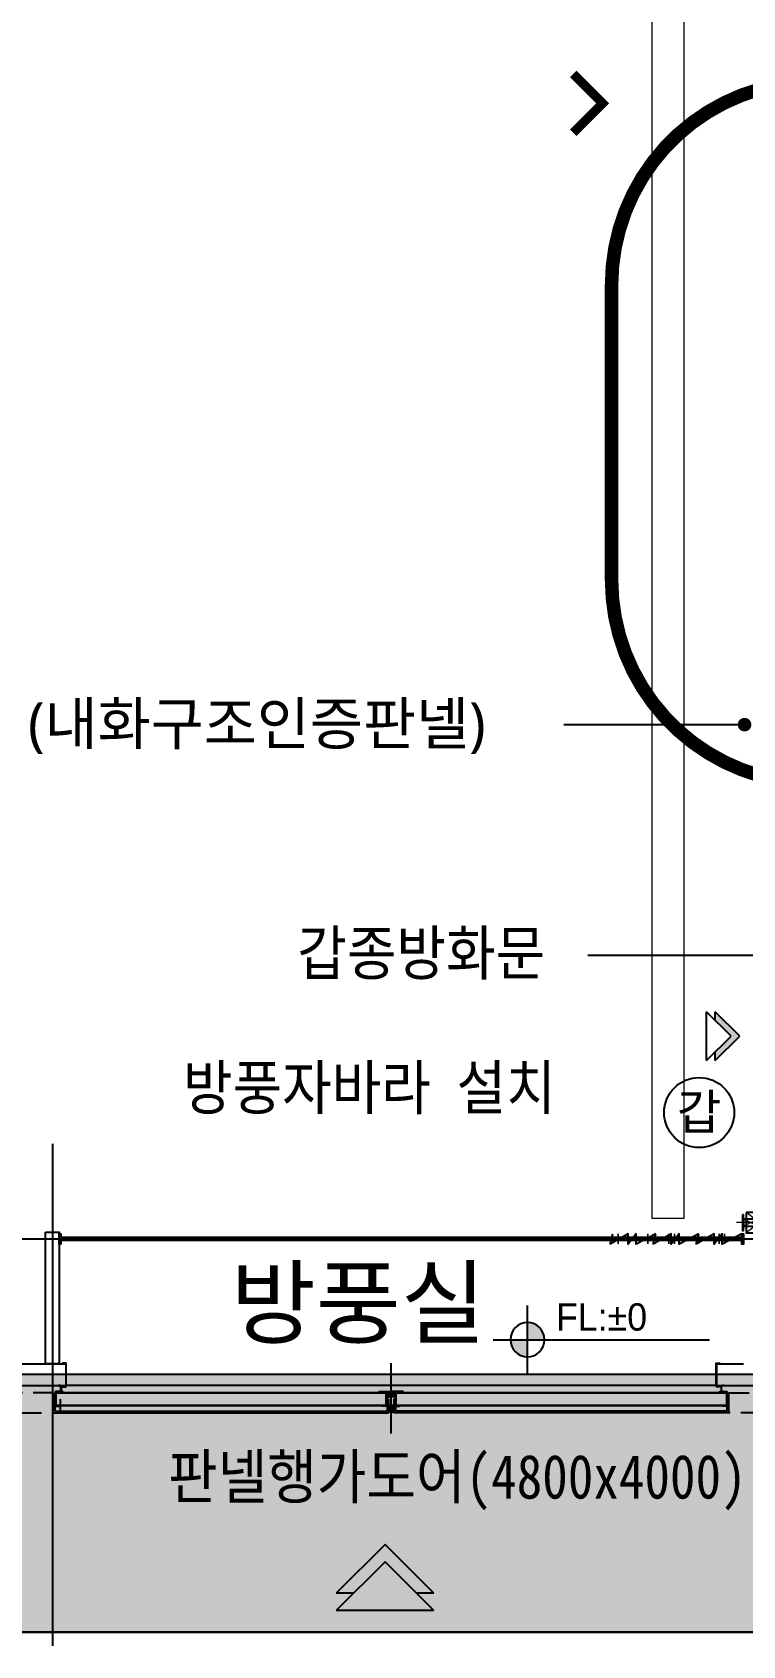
# Model space of a CAD drawing. Extents: x 6397054 to 6458340, y -4011454 to -3987634.
# Drawn here: x 6444271 to 6449513, y -4011454 to -3999556 of the extents above; entities that cross this region are included whole.
import ezdxf
from ezdxf.enums import TextEntityAlignment as Align

# ---------------------------------------------------------------- set-up
doc = ezdxf.new("R2010")
doc.units = 0
doc.header["$LTSCALE"] = 100
doc.header["$MEASUREMENT"] = 0
for name, pattern in [('CEN', [62, 60, -1, 0, -1]), ('CENTER2', [1.125, 0.75, -0.125, 0.125, -0.125]), ('CENTERX2', [4, 2.5, -0.5, 0.5, -0.5]), ('HID', [2.3, 1.5, -0.8])]:
    doc.linetypes.add(name, pattern=pattern)
doc.layers.get('0').update_dxf_attribs({"linetype": 'CONTINUOUS'})
for name, color, linetype in [('8', 8, 'CONTINUOUS'), ('9', 9, 'CONTINUOUS'), ('_LIBR', 4, 'CONTINUOUS'), ('A-CEN', 1, 'CEN'), ('A-DIM', 7, 'CONTINUOUS'), ('A-FIN', 8, 'CONTINUOUS'), ('A-MAK1', 30, 'CONTINUOUS'), ('A-SYM', 7, 'CONTINUOUS'), ('A-TEX', 3, 'CONTINUOUS'), ('A-WAL', 3, 'CONTINUOUS'), ('A-WID', 4, 'CONTINUOUS'), ('DET-MARK', 7, 'CENTERX2'), ('DIM', 7, 'CONTINUOUS'), ('TEX', 3, 'CONTINUOUS'), ('TEXT', 3, 'CONTINUOUS'), ('외벽판넬', 3, 'CONTINUOUS')]:
    doc.layers.add(name, color=color, linetype=linetype)
doc.layers.add('가는선', color=5, linetype='CONTINUOUS', lineweight=9)
doc.layers.add('중심선', color=6, linetype='CENTER2', lineweight=9)
doc.styles.add('MT1', font='')
doc.styles.add('굴림', font='')
doc.styles.add('돋움', font='')
doc.styles.add('맑은 고딕', font='')
doc.styles.get('MT1').set_extended_font_data('Gulim')
doc.styles.get('굴림').set_extended_font_data('Gulim')
doc.styles.get('돋움').set_extended_font_data('DotumChe')
doc.styles.get('맑은 고딕').set_extended_font_data('Malgun Gothic')

# ---------------------------------------------------------------- blocks, each defined once
blk = doc.blocks.new('dr-sy-020-D-M')
at = {"color": 0}
for p, q in [((-9.19, -9.19), (0, 0)), ((0, 0), (9.19, -9.19)), ((-9.19, -12.46), (0, -3.26)), ((0, -3.26), (9.19, -12.46)), ((-9.19, -9.19), (-5.93, -9.19)), ((5.93, -9.19), (9.19, -9.19)), ((-9.19, -12.46), (9.19, -12.46))]:
    blk.add_line(p, q, dxfattribs=at)
for points in [[(0, 0), (-9.19, -9.19), (0, -3.26), (-5.93, -9.19)], [(0, 0), (0, -3.26), (9.19, -9.19), (5.93, -9.19)]]:
    blk.add_solid(points, dxfattribs=at)
blk = doc.blocks.new('hw_button')
at = {"ltscale": 5}
blk.add_lwpolyline([(-75, -100), (75, -100), (75, 100), (-75, 100)], close=True, dxfattribs=at)
for points in [[(-25, -120), (25, -120), (25, -13), (-25, -13)], [(-57, -127), (57, -127), (57, -120), (-57, -120)]]:
    blk.add_lwpolyline(points, close=True)
at = {"layer": '가는선', "ltscale": 5}
for p, q in [((-75, 100), (75, -100)), ((75, 100), (-75, -100))]:
    blk.add_line(p, q, dxfattribs=at)
at = {"layer": '가는선'}
for p, q in [((-25, -13), (25, -120)), ((25, -13), (-25, -120))]:
    blk.add_line(p, q, dxfattribs=at)
at = {"layer": '중심선', "ltscale": 200}
blk.add_line((0, 121), (0, -173), dxfattribs=at)
blk = doc.blocks.new('MB-Level1')
at = {"layer": 'A-MAK1'}
h = blk.add_hatch(color=7, dxfattribs=at)
h.paths.add_polyline_path([(0, 75, 0.414214), (-75, 0), (0, 0)])
h.paths.add_polyline_path([(0, 0), (0, -75, 0.414214), (75, 0)])
at = {"layer": 'A-MAK1', "color": 7}
for p, q in [((0, 150), (0, -150)), ((-150, 0), (800, 0))]:
    blk.add_line(p, q, dxfattribs=at)
blk.add_circle((0, 0), 75, dxfattribs=at)

msp = doc.modelspace()

# ---------------------------------------------------------------- hatches: boundary and pattern name
h = msp.add_hatch()
h.set_pattern_fill('DOTS', color=256, scale=2000)
h.set_pattern_definition([(0, (568321.3, -2227786.24), (62.5, 125), [0, -125])])
h.paths.add_polyline_path([(6422251.5, -4011354.3), (6456419.5, -4011354.3), (6456419.5, -4009454.3), (6422251.5, -4009454.3)])

# ---------------------------------------------------------------- linework, layer by layer
msp.add_line((6449703.9, -4006364), (6448369.7, -4006364))
at = {"const_width": 49.8, "elevation": 0}
msp.add_lwpolyline([(6449526.6, -4004636.8, -1), (6449526.6, -4004687.1, -1)], format="xyb", close=True, dxfattribs=at)
msp.add_circle((6449191.7, -4007522.7), 258.6)
at = {"layer": '8', "color": 0, "linetype": 'ByBlock', "ltscale": 1000}
msp.add_lwpolyline([(6417339.5, -4009454.3), (6417339.5, -4003254.3), (6398139.5, -4003254.3), (6398139.5, -3988954.3), (6450252.1, -3988954.3), (6456339.5, -4000596.9), (6456339.5, -4011354.3), (6422469.5, -4011354.3), (6422469.5, -4009454.3)], close=True, dxfattribs=at)
at = {"layer": '9'}
msp.add_lwpolyline([(6422251.5, -4011354.3), (6456419.5, -4011354.3), (6456419.5, -4009454.3), (6422251.5, -4009454.3)], close=True, dxfattribs=at)
at = {"layer": '_LIBR', "linetype": 'Continuous'}
for points in [[(6444482, -4008441.8), (6449507, -4008441.8), (6449507, -4008416.8), (6449519.5, -4008416.8), (6449519.5, -4008491.8), (6449507, -4008491.8), (6449507, -4008466.8), (6444482, -4008466.8), (6444482, -4008491.8), (6444469.5, -4008491.8), (6444469.5, -4008416.8), (6444482, -4008416.8), (6444482, -4008441.8)], [(6448872.8, -4008416.8), (6448726.5, -4008491.8), (6448726.5, -4008416.8), (6448669, -4008491.8), (6448669, -4008416.8), (6448536.2, -4008491.8)], [(6448536.2, -4008491.8), (6448555.6, -4008416.8)], [(6449189.9, -4008416.8), (6449043.6, -4008491.8), (6449043.6, -4008416.8), (6448986.1, -4008491.8), (6448986.1, -4008416.8), (6448853.3, -4008491.8)], [(6448853.3, -4008491.8), (6448872.8, -4008416.8)], [(6449507, -4008416.8), (6449360.8, -4008491.8), (6449360.8, -4008416.8), (6449303.3, -4008491.8), (6449303.3, -4008416.8), (6449170.5, -4008491.8)], [(6449170.5, -4008491.8), (6449189.9, -4008416.8)]]:
    msp.add_lwpolyline(points, dxfattribs=at)
at = {"layer": '_LIBR', "linetype": 'Continuous', "const_width": 12.5}
for points in [[(6448593.6, -4008416.8), (6448593.6, -4008491.8)], [(6448812.6, -4008416.8), (6448812.6, -4008491.8)], [(6448968.7, -4008416.8), (6448968.7, -4008491.8)], [(6449009.5, -4008416.8), (6449009.5, -4008491.8)], [(6449182, -4008416.8), (6449182, -4008491.8)], [(6449338.2, -4008416.8), (6449338.2, -4008491.8)], [(6449379, -4008416.8), (6449379, -4008491.8)]]:
    msp.add_lwpolyline(points, dxfattribs=at)
at = {"layer": 'A-CEN'}
for p, q in [((6444419.5, -4007754.3), (6444419.5, -4011454.3)), ((6443969.5, -4008454.3), (6449594.5, -4008454.3))]:
    msp.add_line(p, q, dxfattribs=at)
at = {"layer": 'A-DIM', "const_width": 68.2}
msp.add_lwpolyline([(6448263.2, -3999863.1), (6448480.4, -4000080.3), (6448263.2, -4000297.4)], dxfattribs=at)
at = {"layer": 'A-FIN', "color": 0, "lineweight": 0}
msp.add_lwpolyline([(6448843, -4008301.3), (6449081.8, -4008301.3), (6449081.8, -3990107.3), (6448843, -3990107.3)], close=True, dxfattribs=at)
at = {"layer": 'A-SYM'}
msp.add_line((6449526.6, -4004662), (6448192.3, -4004662), dxfattribs=at)
at = {"layer": 'A-WAL'}
for p, q in [((6443369.5, -4009374.3), (6444519.5, -4009374.3)), ((6444519.5, -4009374.3), (6444519.5, -4009534.3)), ((6449319.5, -4009374.3), (6449519.5, -4009374.3)), ((6449319.5, -4009374.3), (6449319.5, -4009534.3)), ((6443369.5, -4009534.3), (6444519.5, -4009534.3)), ((6449319.5, -4009534.3), (6456419.5, -4009534.3))]:
    msp.add_line(p, q, dxfattribs=at)
msp.add_lwpolyline([(6444369.5, -4008404.3), (6444469.5, -4008404.3), (6444469.5, -4009374.3), (6444369.5, -4009374.3)], close=True, dxfattribs=at)
at = {"layer": 'A-WID'}
for p, q in [((6446919.5, -4009888.1), (6446919.5, -4009371.5)), ((6444428.8, -4009635.7), (6444440.2, -4009635.7)), ((6444428.8, -4009736.8), (6444428.8, -4009635.7)), ((6444440.2, -4009725.4), (6444440.2, -4009635.7)), ((6446883.4, -4009590.1), (6444444.8, -4009590.1)), ((6444444.8, -4009590.1), (6444444.8, -4009685.1)), ((6446883.4, -4009592), (6444444.8, -4009592)), ((6444478.8, -4009736.8), (6444478.8, -4009635.7)), ((6449319.5, -4009534.3), (6444519.5, -4009534.3)), ((6446883.4, -4009685.1), (6446883.4, -4009590.1)), ((6446892.9, -4009635.5), (6446900.2, -4009635.5)), ((6446900.2, -4009635.5), (6446900.2, -4009682.5)), ((6446946.1, -4009635.5), (6446938.8, -4009635.5)), ((6446938.8, -4009635.5), (6446938.8, -4009682.5)), ((6446955.6, -4009685.1), (6446955.6, -4009590.1)), ((6449394.3, -4009590.1), (6446955.6, -4009590.1)), ((6449394.3, -4009592), (6446955.6, -4009592)), ((6449394.3, -4009590.1), (6449394.3, -4009685.1)), ((6449410.2, -4009635.5), (6449398.8, -4009635.5)), ((6449398.8, -4009725.4), (6449398.8, -4009635.5)), ((6449410.2, -4009736.8), (6449410.2, -4009635.5)), ((6444428.8, -4009736.8), (6446900.2, -4009736.8)), ((6444440.2, -4009725.4), (6446888.8, -4009725.4)), ((6446883.4, -4009683.2), (6444444.8, -4009683.2)), ((6446883.4, -4009685.1), (6444444.8, -4009685.1)), ((6446888.8, -4009685.5), (6446888.8, -4009725.4)), ((6446900.2, -4009687.6), (6446900.2, -4009736.8)), ((6446938.8, -4009687.6), (6446938.8, -4009736.8)), ((6449410.2, -4009736.8), (6446938.8, -4009736.8)), ((6446950.2, -4009685.5), (6446950.2, -4009725.4)), ((6449398.8, -4009725.4), (6446950.2, -4009725.4)), ((6449394.3, -4009683.2), (6446955.6, -4009683.2)), ((6449394.3, -4009685.1), (6446955.6, -4009685.1))]:
    msp.add_line(p, q, dxfattribs=at)
for points in [[(6444482.2, -4009539.7, 0.4142136), (6444477.1, -4009534.6), (6444466, -4009534.6, 1), (6444466, -4009536.5), (6444472, -4009536.5), (6444472.7, -4009535.9), (6444473.3, -4009536.5), (6444477.7, -4009536.5, -0.4142136), (6444480.3, -4009539), (6444480.3, -4009539.7, 0.4142136), (6444485.3, -4009544.7), (6444517, -4009544.7, 0.4142136), (6444522.1, -4009539.7), (6444522.1, -4009372.4, 0.4142136), (6444521.4, -4009371.8), (6444505, -4009371.8), (6444504.3, -4009372.4), (6444503.7, -4009371.8), (6444495.1, -4009371.8, 1), (6444495.1, -4009373.7), (6444518.9, -4009373.7, -0.4142136), (6444519.5, -4009374.3), (6444519.5, -4009539.7, -0.4142136), (6444516.4, -4009542.8), (6444484.7, -4009542.8, -0.4142136), (6444482.2, -4009540.3)], [(6449356.9, -4009539.4, -0.4142136), (6449362, -4009534.3), (6449373, -4009534.3, -1), (6449373, -4009536.2), (6449367, -4009536.2), (6449366.4, -4009535.6), (6449365.8, -4009536.2), (6449361.3, -4009536.2, 0.4142136), (6449358.8, -4009538.8), (6449358.8, -4009539.4, -0.4142136), (6449353.7, -4009544.5), (6449322.1, -4009544.5, -0.4142136), (6449317, -4009539.4), (6449317, -4009372.4, -0.4142136), (6449317.6, -4009371.8), (6449334.1, -4009371.8), (6449334.7, -4009372.4), (6449335.4, -4009371.8), (6449343.9, -4009371.8, -1), (6449343.9, -4009373.7), (6449320.2, -4009373.7, 0.4142136), (6449319.5, -4009374.3), (6449319.5, -4009539.4, 0.4142136), (6449322.7, -4009542.6), (6449354.4, -4009542.6, 0.4142136), (6449356.9, -4009540)], [(6444440.3, -4009599.2), (6444441.6, -4009599.2), (6444441.6, -4009605.5), (6444440.3, -4009605.5), (6444440.3, -4009620.7), (6444441.6, -4009620.7), (6444441.6, -4009627.1), (6444440.3, -4009627.1), (6444440.3, -4009642.3), (6444441.6, -4009642.3), (6444441.6, -4009648.6), (6444440.3, -4009648.6), (6444440.3, -4009663.8), (6444441.6, -4009663.8), (6444441.6, -4009670.1), (6444440.3, -4009670.1), (6444440.3, -4009686.6, 0.4142136), (6444441.6, -4009687.9), (6444458.7, -4009687.9), (6444459.3, -4009687.2), (6444460, -4009687.9), (6444468.5, -4009687.9, 1), (6444468.5, -4009686), (6444444.8, -4009686, -0.4142136), (6444444.1, -4009685.3), (6444444.1, -4009680.3), (6444442.9, -4009680.3), (6444442.9, -4009672.7), (6444444.1, -4009672.7), (6444444.1, -4009661.3), (6444442.9, -4009661.3), (6444442.9, -4009651.1), (6444444.1, -4009651.1), (6444444.1, -4009639.7), (6444442.9, -4009639.7), (6444442.9, -4009629.6), (6444444.1, -4009629.6), (6444444.1, -4009618.2), (6444442.9, -4009618.2), (6444442.9, -4009608.1), (6444444.1, -4009608.1), (6444444.1, -4009596.7), (6444442.9, -4009596.7), (6444442.9, -4009590.3), (6444444.1, -4009590.3), (6444444.1, -4009584.6, -0.4142136), (6444447.3, -4009581.5), (6444458.7, -4009581.5), (6444458.7, -4009589.7), (6444460.6, -4009589.7), (6444464.4, -4009587.9), (6444463.9, -4009586.8), (6444460.6, -4009588.3), (6444460.6, -4009581.5), (6444468.2, -4009581.5), (6444468.2, -4009589.7), (6444470.1, -4009589.7), (6444495.4, -4009587.2), (6444495.4, -4009589.7), (6444497.3, -4009589.7), (6444497.3, -4009582.7, 0.4142136), (6444494.2, -4009579.6), (6444485.9, -4009579.6), (6444485.9, -4009581.5), (6444494.2, -4009581.5, -0.4142136), (6444495.4, -4009582.7), (6444495.4, -4009585.3), (6444470.1, -4009587.8), (6444470.1, -4009581.5), (6444479.6, -4009581.5), (6444479.6, -4009579.6), (6444465, -4009579.6), (6444464.4, -4009580.2), (6444463.8, -4009579.6), (6444445.4, -4009579.6, 0.4142136), (6444440.3, -4009584.6)], [(6446863.2, -4009579.3), (6446863.8, -4009579.9), (6446864.4, -4009579.3), (6446882.8, -4009579.3, -0.4142136), (6446887.9, -4009584.4), (6446893.6, -4009584.4), (6446893.6, -4009595.8), (6446891.7, -4009595.8), (6446891.7, -4009586.3), (6446887.9, -4009586.3), (6446887.9, -4009598.9), (6446886.6, -4009598.9), (6446886.6, -4009605.3), (6446887.9, -4009605.3), (6446887.9, -4009611.6), (6446891.7, -4009611.6), (6446891.7, -4009602.1), (6446893.6, -4009602.1), (6446893.6, -4009613.5), (6446887.9, -4009613.5), (6446887.9, -4009620.5), (6446886.6, -4009620.5), (6446886.6, -4009626.8), (6446887.9, -4009626.8), (6446887.9, -4009642), (6446886.6, -4009642), (6446886.6, -4009648.3), (6446887.9, -4009648.3), (6446887.9, -4009663.5), (6446886.6, -4009663.5), (6446886.6, -4009669.9), (6446887.9, -4009669.9), (6446887.9, -4009686.3, -0.4142136), (6446886.6, -4009687.6), (6446869.5, -4009687.6), (6446868.9, -4009687), (6446868.2, -4009687.6), (6446859.7, -4009687.6, -1), (6446859.7, -4009685.7), (6446883.4, -4009685.7, 0.4142136), (6446884.1, -4009685.1), (6446884.1, -4009680), (6446885.3, -4009680), (6446885.3, -4009672.4), (6446884.1, -4009672.4), (6446884.1, -4009661), (6446885.3, -4009661), (6446885.3, -4009650.9), (6446884.1, -4009650.9), (6446884.1, -4009639.5), (6446885.3, -4009639.5), (6446885.3, -4009629.3), (6446884.1, -4009629.3), (6446884.1, -4009617.9), (6446885.3, -4009617.9), (6446885.3, -4009607.8), (6446884.1, -4009607.8), (6446884.1, -4009596.4), (6446885.3, -4009596.4), (6446885.3, -4009590.1), (6446884.1, -4009590.1), (6446884.1, -4009584.4, 0.4142136), (6446880.9, -4009581.2), (6446869.5, -4009581.2), (6446869.5, -4009589.4), (6446867.6, -4009589.4), (6446863.8, -4009587.7), (6446864.3, -4009586.5), (6446867.6, -4009588), (6446867.6, -4009581.2), (6446860, -4009581.2), (6446860, -4009589.4), (6446858.1, -4009589.4), (6446844.8, -4009588.1), (6446845, -4009586.2), (6446858.1, -4009587.5), (6446858.1, -4009581.2), (6446834, -4009581.2, 0.4142136), (6446832.8, -4009582.5), (6446832.8, -4009589.4), (6446830.9, -4009589.4), (6446830.9, -4009582.5, -0.4142136), (6446834, -4009579.3)], [(6446894.8, -4009600.5), (6446894.8, -4009617.3), (6446887.9, -4009617.3), (6446887.9, -4009619.2), (6446919.5, -4009619.2), (6446919.5, -4009617.3), (6446915.7, -4009617.3, -1), (6446915.7, -4009599.6), (6446924.6, -4009597, 1), (6446924.6, -4009581.8), (6446887.9, -4009578.7), (6446887.9, -4009580.6), (6446894.8, -4009581.2), (6446894.8, -4009597.3), (6446890.4, -4009597.3), (6446890.4, -4009588.2), (6446887.9, -4009588.2), (6446887.9, -4009609.7), (6446890.4, -4009609.7), (6446890.4, -4009600.5)], [(6446898, -4009682.5), (6446910.7, -4009682.5, -0.4142136), (6446915.7, -4009687.6), (6446915.7, -4009730.7), (6446910.7, -4009730.7), (6446910.7, -4009692.7, 0.4142136), (6446905.6, -4009687.6), (6446892.9, -4009687.6, -0.4142136), (6446887.9, -4009682.5), (6446887.9, -4009634.4), (6446892.9, -4009634.4), (6446892.9, -4009677.5, 0.4142136)], [(6446897.4, -4009617.3), (6446909.6, -4009617.3, -0.5095896), (6446909.2, -4009599.9), (6446897.4, -4009599.9)], [(6446944.2, -4009597.3), (6446944.2, -4009580.6), (6446951.2, -4009580.6), (6446951.2, -4009578.7), (6446919.5, -4009578.7), (6446919.5, -4009580.6), (6446923.3, -4009580.6, -1), (6446923.3, -4009598.3), (6446914.5, -4009600.8, 1), (6446914.5, -4009616), (6446951.2, -4009619.2), (6446951.2, -4009617.3), (6446944.2, -4009616.7), (6446944.2, -4009600.5), (6446948.7, -4009600.5), (6446948.7, -4009609.7), (6446951.2, -4009609.7), (6446951.2, -4009588.2), (6446948.7, -4009588.2), (6446948.7, -4009597.3)], [(6446941.1, -4009682.5), (6446928.4, -4009682.5, 0.4142136), (6446923.3, -4009687.6), (6446923.3, -4009730.7), (6446928.4, -4009730.7), (6446928.4, -4009692.7, -0.4142136), (6446933.5, -4009687.6), (6446946.1, -4009687.6, 0.4142136), (6446951.2, -4009682.5), (6446951.2, -4009634.4), (6446946.1, -4009634.4), (6446946.1, -4009677.5, -0.4142136)], [(6446941.7, -4009580.6), (6446929.4, -4009580.6, -0.5095896), (6446929.9, -4009598), (6446941.7, -4009598)], [(6446975.9, -4009579.3), (6446975.3, -4009579.9), (6446974.6, -4009579.3), (6446956.3, -4009579.3, 0.4142136), (6446951.2, -4009584.4), (6446945.5, -4009584.4), (6446945.5, -4009595.8), (6446947.4, -4009595.8), (6446947.4, -4009586.3), (6446951.2, -4009586.3), (6446951.2, -4009598.9), (6446952.5, -4009598.9), (6446952.5, -4009605.3), (6446951.2, -4009605.3), (6446951.2, -4009611.6), (6446947.4, -4009611.6), (6446947.4, -4009602.1), (6446945.5, -4009602.1), (6446945.5, -4009613.5), (6446951.2, -4009613.5), (6446951.2, -4009620.5), (6446952.5, -4009620.5), (6446952.5, -4009626.8), (6446951.2, -4009626.8), (6446951.2, -4009642), (6446952.5, -4009642), (6446952.5, -4009648.3), (6446951.2, -4009648.3), (6446951.2, -4009663.5), (6446952.5, -4009663.5), (6446952.5, -4009669.9), (6446951.2, -4009669.9), (6446951.2, -4009686.3, 0.4142136), (6446952.5, -4009687.6), (6446969.6, -4009687.6), (6446970.2, -4009687), (6446970.8, -4009687.6), (6446979.4, -4009687.6, 1), (6446979.4, -4009685.7), (6446955.6, -4009685.7, -0.4142136), (6446955, -4009685.1), (6446955, -4009680), (6446953.7, -4009680), (6446953.7, -4009672.4), (6446955, -4009672.4), (6446955, -4009661), (6446953.7, -4009661), (6446953.7, -4009650.9), (6446955, -4009650.9), (6446955, -4009639.5), (6446953.7, -4009639.5), (6446953.7, -4009629.3), (6446955, -4009629.3), (6446955, -4009617.9), (6446953.7, -4009617.9), (6446953.7, -4009607.8), (6446955, -4009607.8), (6446955, -4009596.4), (6446953.7, -4009596.4), (6446953.7, -4009590.1), (6446955, -4009590.1), (6446955, -4009584.4, -0.4142136), (6446958.2, -4009581.2), (6446969.6, -4009581.2), (6446969.6, -4009589.4), (6446971.5, -4009589.4), (6446975.3, -4009587.7), (6446974.7, -4009586.5), (6446971.5, -4009588), (6446971.5, -4009581.2), (6446979.1, -4009581.2), (6446979.1, -4009589.4), (6446981, -4009589.4), (6446994.3, -4009588.1), (6446994.1, -4009586.2), (6446981, -4009587.5), (6446981, -4009581.2), (6447005, -4009581.2, -0.4142136), (6447006.3, -4009582.5), (6447006.3, -4009589.4), (6447008.2, -4009589.4), (6447008.2, -4009582.5, 0.4142136), (6447005, -4009579.3)], [(6449398.7, -4009598.9), (6449397.5, -4009598.9), (6449397.5, -4009605.3), (6449398.7, -4009605.3), (6449398.7, -4009620.5), (6449397.5, -4009620.5), (6449397.5, -4009626.8), (6449398.7, -4009626.8), (6449398.7, -4009642), (6449397.5, -4009642), (6449397.5, -4009648.3), (6449398.7, -4009648.3), (6449398.7, -4009663.5), (6449397.5, -4009663.5), (6449397.5, -4009669.9), (6449398.7, -4009669.9), (6449398.7, -4009686.3, -0.4142136), (6449397.5, -4009687.6), (6449380.4, -4009687.6), (6449379.7, -4009687), (6449379.1, -4009687.6), (6449370.5, -4009687.6, -1), (6449370.5, -4009685.7), (6449394.3, -4009685.7, 0.4142136), (6449394.9, -4009685.1), (6449394.9, -4009680), (6449396.2, -4009680), (6449396.2, -4009672.4), (6449394.9, -4009672.4), (6449394.9, -4009661), (6449396.2, -4009661), (6449396.2, -4009650.9), (6449394.9, -4009650.9), (6449394.9, -4009639.5), (6449396.2, -4009639.5), (6449396.2, -4009629.3), (6449394.9, -4009629.3), (6449394.9, -4009617.9), (6449396.2, -4009617.9), (6449396.2, -4009607.8), (6449394.9, -4009607.8), (6449394.9, -4009596.4), (6449396.2, -4009596.4), (6449396.2, -4009590.1), (6449394.9, -4009590.1), (6449394.9, -4009584.4, 0.4142136), (6449391.8, -4009581.2), (6449380.4, -4009581.2), (6449380.4, -4009589.4), (6449378.5, -4009589.4), (6449374.7, -4009587.7), (6449375.2, -4009586.5), (6449378.5, -4009588), (6449378.5, -4009581.2), (6449370.9, -4009581.2), (6449370.9, -4009589.4), (6449369, -4009589.4), (6449343.6, -4009586.9), (6449343.6, -4009589.4), (6449341.7, -4009589.4), (6449341.7, -4009582.5, -0.4142136), (6449344.9, -4009579.3), (6449353.1, -4009579.3), (6449353.1, -4009581.2), (6449344.9, -4009581.2, 0.4142136), (6449343.6, -4009582.5), (6449343.6, -4009585), (6449369, -4009587.5), (6449369, -4009581.2), (6449359.5, -4009581.2), (6449359.5, -4009579.3), (6449374, -4009579.3), (6449374.7, -4009579.9), (6449375.3, -4009579.3), (6449393.7, -4009579.3, -0.4142136), (6449398.7, -4009584.4)]]:
    msp.add_lwpolyline(points, format="xyb", close=True, dxfattribs=at)
at = {"layer": 'A-WID', "color": 8, "linetype": 'HID'}
for points in [[(6444428.8, -4009590.1), (6442119.5, -4009590.1), (6442119.5, -4009736.8), (6444428.8, -4009736.8)], [(6449410.2, -4009590.1), (6451719.5, -4009590.1), (6451719.5, -4009736.8), (6449410.2, -4009736.8)]]:
    msp.add_lwpolyline(points, close=True, dxfattribs=at)
at = {"layer": 'A-WID'}
for points in [[(6444472, -4009584), (6444472, -4009581.5), (6444481.2, -4009581.5), (6444481.2, -4009573.5), (6444482.4, -4009571.5), (6444482.4, -4009560.9), (6444483.2, -4009558.2), (6444483.3, -4009549), (6444484.3, -4009544.7), (6444484.3, -4009581.5), (6444493.5, -4009581.5), (6444493.5, -4009584)], [(6446897.4, -4009598), (6446911.2, -4009598), (6446911.2, -4009582.6), (6446897.4, -4009581.4)], [(6446941.7, -4009599.9), (6446927.8, -4009599.9), (6446927.8, -4009615.3), (6446941.7, -4009616.5)], [(6449367.1, -4009583.7), (6449367.1, -4009581.2), (6449357.9, -4009581.2), (6449357.9, -4009573.3), (6449356.6, -4009571.2), (6449356.6, -4009560.6), (6449355.9, -4009558), (6449355.7, -4009548.7), (6449354.7, -4009544.5), (6449354.7, -4009581.2), (6449345.5, -4009581.2), (6449345.5, -4009583.7)]]:
    msp.add_lwpolyline(points, close=True, dxfattribs=at)
for points in [[(6446914.5, -4009614.1, -1), (6446914.5, -4009602.7), (6446923.3, -4009600.2, 0.0608585), (6446925.9, -4009599.9), (6446925.9, -4009615.1), (6446914.6, -4009614.1)], [(6446924.6, -4009583.7, -1), (6446924.6, -4009595.1), (6446915.7, -4009597.7, 0.0608585), (6446913.1, -4009598), (6446913.1, -4009582.7), (6446924.4, -4009583.7)]]:
    msp.add_lwpolyline(points, format="xyb", dxfattribs=at)
at = {"layer": 'DET-MARK', "color": 251, "linetype": 'HID', "const_width": 100, "elevation": 0}
msp.add_lwpolyline([(6450045.5, -3999919.3), (6455790.5, -3999919.3, -0.4142136), (6457290.5, -4001419.3), (6457290.5, -4003594.3, -0.4142136), (6455790.5, -4005094.3), (6450045.5, -4005094.3, -0.4142136), (6448545.5, -4003594.3), (6448545.5, -4001419.3, -0.4142136)], format="xyb", close=True, dxfattribs=at)
at = {"layer": '외벽판넬'}
for p, q in [((6444519.5, -4009374.3), (6444519.5, -4009534.3)), ((6449319.5, -4009374.3), (6449319.5, -4009534.3))]:
    msp.add_line(p, q, dxfattribs=at)

# ---------------------------------------------------------------- block references
at = {"rotation": 270}
msp.add_blockref('hw_button', (6449639.5, -4008334.3), dxfattribs=at)
at = {"layer": 'A-MAK1', "xscale": -1.680000000447035, "yscale": 1.679999999329447, "zscale": 1.679999999888238, "rotation": 180}
msp.add_blockref('MB-Level1', (6447925.1, -4009197.6), dxfattribs=at)
at = {"layer": 'DIM', "xscale": -19.57703927492447, "yscale": 19.57703927492447, "zscale": 19.57703927492447, "rotation": 270}
msp.add_blockref('dr-sy-020-D-M', (6449490.6, -4006959.3), dxfattribs=at)
at = {"layer": 'DIM', "xscale": -39.15407854984894, "yscale": 39.15407854984894, "zscale": 39.15407854984894}
msp.add_blockref('dr-sy-020-D-M', (6446874.5, -4010707.6), dxfattribs=at)

# ---------------------------------------------------------------- texts
at = {"layer": 'A-MAK1', "color": 4, "style": 'MT1'}
msp.add_text('FL:%%p0', height=201.6, dxfattribs=at).set_placement((6448135.1, -4009029.6), align=Align.MIDDLE_LEFT)
at = {"layer": 'A-TEX', "style": '맑은 고딕'}
msp.add_text('방화구획(내화구조인증판넬)', height=312, dxfattribs=at).set_placement((6442674.1, -4004902.8), align=Align.BOTTOM_LEFT)
at = {"layer": 'A-TEX', "style": '돋움', "width": 0.9}
for s, p in [('갑종방화문', (6446226.3, -4006604.9)), ('판넬행가도어(4800x4000)', (6445273.1, -4010466.3))]:
    msp.add_text(s, height=324, dxfattribs=at).set_placement(p, align=Align.BOTTOM_LEFT)
at = {"layer": 'A-TEX', "style": '맑은 고딕'}
msp.add_text('방풍실', height=500, dxfattribs=at).set_placement((6445735.9, -4009174.2))
at = {"layer": 'TEX', "style": '돋움', "width": 0.9}
msp.add_text('방풍자바라 설치', height=324, dxfattribs=at).set_placement((6445383.1, -4007596.8), align=Align.BOTTOM_LEFT)
at = {"layer": 'TEXT', "style": '굴림'}
msp.add_text('갑', height=261.3, dxfattribs=at).set_placement((6449190.4, -4007648.1), align=Align.CENTER)

doc.saveas('drawing.dxf')
